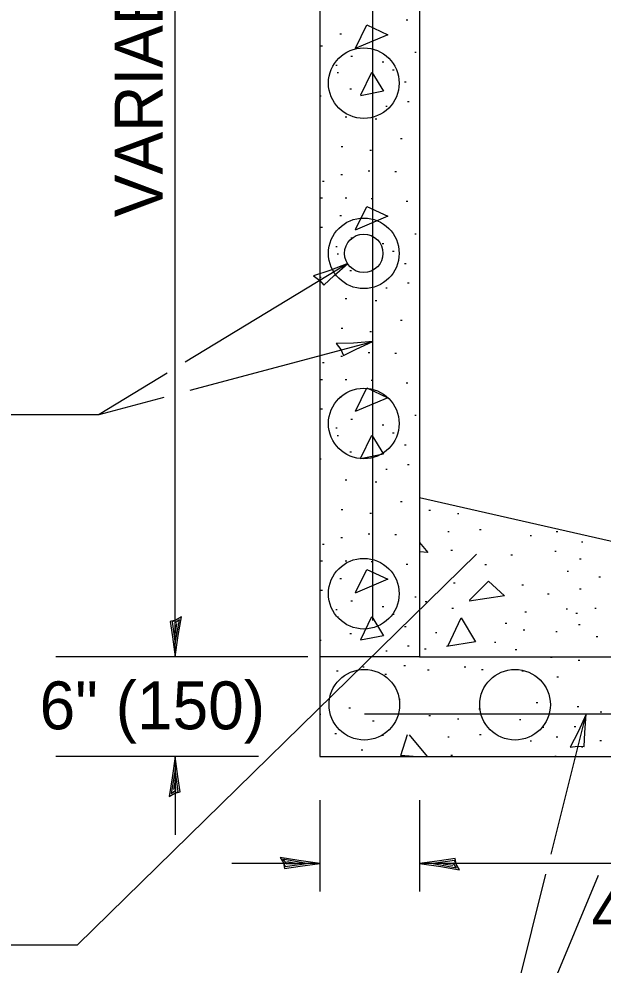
# Model space of a CAD drawing. Extents: x 56621 to 57301, y 43506 to 43946.
# Drawn here: x 56732.41 to 56761.7, y 43764.43 to 43811.9 of the extents above; entities that cross this region are included whole.
import ezdxf

# ---------------------------------------------------------------- set-up
doc = ezdxf.new("R2010")
doc.units = 0
for name, color, linetype in [('Design_EX_Roadway Notes', 7, 'Continuous'), ('Removal_Items', 7, 'Continuous'), ('Topo_Building', 7, 'Continuous'), ('Utilities_PR_Above Ground Items', 7, 'Continuous')]:
    doc.layers.add(name, color=color, linetype=linetype)

msp = doc.modelspace()

# ---------------------------------------------------------------- linework, layer by layer
at = {"layer": 'Design_EX_Roadway Notes'}
for p, q in [((56740.245, 43779.897), (56740.245, 43820.741)), ((56748.907, 43799.626), (56740.74, 43794.674)), ((56740.993, 43793.274), (56750.154, 43795.712)), ((56739.837, 43794.126), (56736.426, 43792.058)), ((56736.426, 43792.058), (56739.685, 43792.926)), ((56678.277, 43792.058), (56736.426, 43792.058)), ((56735.341, 43765.439), (56755.357, 43785.039)), ((56746.892, 43779.893), (56734.259, 43779.893)), ((56759.095, 43770.001), (56760.853, 43777.012)), ((56744.423, 43774.893), (56734.259, 43774.893)), ((56740.245, 43774.893), (56740.245, 43770.967)), ((56747.505, 43772.694), (56747.505, 43768.12)), ((56752.505, 43772.694), (56752.505, 43768.12)), ((56747.505, 43769.524), (56743.077, 43769.524)), ((56787.505, 43769.524), (56752.505, 43769.524)), ((56754.869, 43753.138), (56758.84, 43768.984)), ((56761.462, 43768.921), (56754.869, 43753.138)), ((56704.364, 43765.439), (56735.341, 43765.439))]:
    msp.add_line(p, q, dxfattribs=at)
for points in [[(56747.173, 43799.015), (56747.477, 43798.795), (56747.697, 43798.541), (56748.218, 43799.026), (56748.907, 43799.626), (56747.995, 43799.278)], [(56748.318, 43795.612), (56748.547, 43795.316), (56748.688, 43795.009), (56749.324, 43795.329), (56750.154, 43795.712), (56749.181, 43795.633)], [(56760.05, 43775.357), (56760.421, 43775.415), (56760.757, 43775.39), (56760.785, 43776.102), (56760.853, 43777.012), (56760.45, 43776.124)]]:
    msp.add_lwpolyline(points, close=True, dxfattribs=at)
for points in [[(56740.27, 43781.734), (56739.998, 43781.671), (56740.116, 43780.896), (56740.245, 43779.897), (56740.39, 43780.964), (56740.554, 43781.897), (56740.27, 43781.734), (56740.091, 43781.652), (56740.245, 43780.57), (56740.453, 43781.752), (56740.22, 43781.578), (56740.253, 43781.078), (56740.325, 43781.559)], [(56740.218, 43773.056), (56740.491, 43773.118), (56740.374, 43773.893), (56740.245, 43774.893), (56740.099, 43773.827), (56739.935, 43772.893), (56740.218, 43773.056), (56740.398, 43773.138), (56740.244, 43774.22), (56740.036, 43773.038), (56740.269, 43773.212), (56740.236, 43773.71), (56740.163, 43773.231)], [(56745.67, 43769.551), (56745.732, 43769.277), (56746.507, 43769.395), (56747.505, 43769.524), (56746.439, 43769.671), (56745.505, 43769.834), (56745.67, 43769.551), (56745.752, 43769.37), (56746.834, 43769.526), (56745.65, 43769.734), (56745.826, 43769.501), (56746.324, 43769.532), (56745.845, 43769.604)], [(56754.341, 43769.499), (56754.28, 43769.771), (56753.505, 43769.653), (56752.505, 43769.524), (56753.571, 43769.378), (56754.505, 43769.214), (56754.341, 43769.499), (56754.259, 43769.678), (56753.177, 43769.523), (56754.36, 43769.315), (56754.185, 43769.548), (56753.688, 43769.516), (56754.166, 43769.444)]]:
    msp.add_lwpolyline(points, dxfattribs=at)
at = {"layer": 'Removal_Items'}
for p, q in [((56750.154, 43781.713), (56750.154, 43819.149)), ((56751.834, 43811.855), (56751.913, 43811.855)), ((56748.499, 43811.145), (56748.577, 43811.145)), ((56747.551, 43810.552), (56747.629, 43810.552)), ((56752.256, 43810.23), (56752.335, 43810.23)), ((56749.058, 43810.026), (56749.136, 43810.026)), ((56750.631, 43809.74), (56750.71, 43809.74)), ((56748.296, 43809.587), (56748.374, 43809.587)), ((56751.14, 43809.349), (56751.218, 43809.349)), ((56748.363, 43809.214), (56748.442, 43809.214)), ((56749.006, 43808.385), (56749.084, 43808.385)), ((56750.154, 43808.677), (56750.154, 43808.677)), ((56751.749, 43808.741), (56751.828, 43808.741)), ((56747.505, 43808.047), (56747.562, 43808.047)), ((56750.801, 43807.523), (56750.88, 43807.523)), ((56751.902, 43807.759), (56751.981, 43807.759)), ((56748.77, 43806.981), (56748.848, 43806.981)), ((56750.277, 43806.878), (56750.355, 43806.878)), ((56747.505, 43805.762), (56747.511, 43805.762)), ((56748.566, 43805.491), (56748.645, 43805.491)), ((56751.546, 43805.897), (56751.625, 43805.897)), ((56750.006, 43805.321), (56750.084, 43805.321)), ((56748.549, 43804.086), (56748.628, 43804.086)), ((56749.921, 43804.272), (56749.999, 43804.272)), ((56751.258, 43804.237), (56751.336, 43804.237)), ((56747.636, 43803.765), (56747.714, 43803.765)), ((56747.551, 43802.918), (56747.629, 43802.918)), ((56748.77, 43802.918), (56748.848, 43802.918)), ((56750.073, 43802.885), (56750.152, 43802.885)), ((56751.834, 43802.749), (56751.913, 43802.749)), ((56748.499, 43802.037), (56748.577, 43802.037)), ((56747.551, 43801.445), (56747.629, 43801.445)), ((56749.058, 43800.921), (56749.136, 43800.921)), ((56752.256, 43801.124), (56752.335, 43801.124)), ((56748.296, 43800.48), (56748.374, 43800.48)), ((56750.631, 43800.633), (56750.71, 43800.633)), ((56751.14, 43800.244), (56751.218, 43800.244)), ((56748.363, 43800.108), (56748.442, 43800.108)), ((56750.154, 43800.138), (56750.154, 43800.138)), ((56751.749, 43799.634), (56751.828, 43799.634)), ((56747.505, 43798.94), (56747.562, 43798.94)), ((56749.006, 43799.28), (56749.084, 43799.28)), ((56750.801, 43798.415), (56750.88, 43798.415)), ((56751.902, 43798.653), (56751.981, 43798.653)), ((56748.77, 43797.874), (56748.848, 43797.874)), ((56750.277, 43797.773), (56750.355, 43797.773)), ((56747.505, 43796.656), (56747.511, 43796.656)), ((56751.546, 43796.792), (56751.625, 43796.792)), ((56748.566, 43796.386), (56748.645, 43796.386)), ((56750.006, 43796.215), (56750.084, 43796.215)), ((56749.921, 43795.167), (56749.999, 43795.167)), ((56751.258, 43795.132), (56751.336, 43795.132)), ((56747.636, 43794.658), (56747.714, 43794.658)), ((56748.549, 43794.979), (56748.628, 43794.979)), ((56747.551, 43793.812), (56747.629, 43793.812)), ((56748.77, 43793.812), (56748.848, 43793.812)), ((56750.073, 43793.778), (56750.152, 43793.778)), ((56751.834, 43793.642), (56751.913, 43793.642)), ((56748.499, 43792.932), (56748.577, 43792.932)), ((56747.551, 43792.338), (56747.629, 43792.338)), ((56749.058, 43791.815), (56749.136, 43791.815)), ((56752.256, 43792.017), (56752.335, 43792.017)), ((56748.296, 43791.375), (56748.374, 43791.375)), ((56750.154, 43791.6), (56750.154, 43791.6)), ((56750.631, 43791.527), (56750.71, 43791.527)), ((56748.363, 43791.003), (56748.442, 43791.003)), ((56751.14, 43791.138), (56751.218, 43791.138)), ((56751.749, 43790.529), (56751.828, 43790.529)), ((56747.505, 43789.834), (56747.562, 43789.834)), ((56749.006, 43790.173), (56749.084, 43790.173)), ((56751.902, 43789.546), (56751.981, 43789.546)), ((56750.801, 43789.31), (56750.88, 43789.31)), ((56748.77, 43788.768), (56748.848, 43788.768)), ((56750.277, 43788.666), (56750.355, 43788.666)), ((56747.505, 43787.549), (56747.511, 43787.549)), ((56751.546, 43787.685), (56751.625, 43787.685)), ((56748.566, 43787.278), (56748.645, 43787.278)), ((56750.006, 43787.11), (56750.084, 43787.11)), ((56752.966, 43787.249), (56753.047, 43787.249)), ((56754.395, 43787.077), (56754.475, 43787.077)), ((56749.921, 43786.06), (56749.999, 43786.06)), ((56751.258, 43786.026), (56751.336, 43786.026)), ((56753.913, 43786.181), (56753.992, 43786.181)), ((56755.511, 43786.285), (56755.592, 43786.285)), ((56759.346, 43786.181), (56759.426, 43786.181)), ((56747.636, 43785.551), (56747.714, 43785.551)), ((56748.549, 43785.874), (56748.628, 43785.874)), ((56758.04, 43785.975), (56758.121, 43785.975)), ((56760.614, 43785.666), (56760.694, 43785.666)), ((56754.067, 43785.253), (56754.147, 43785.253)), ((56759.278, 43785.201), (56759.358, 43785.201)), ((56747.551, 43784.705), (56747.629, 43784.705)), ((56748.77, 43784.705), (56748.848, 43784.705)), ((56750.073, 43784.672), (56750.152, 43784.672)), ((56757.077, 43785.012), (56757.157, 43785.012)), ((56760.529, 43784.806), (56760.609, 43784.806)), ((56751.834, 43784.537), (56751.913, 43784.537)), ((56755.77, 43784.53), (56755.85, 43784.53)), ((56759.897, 43784.187), (56759.977, 43784.187)), ((56748.499, 43783.825), (56748.577, 43783.825)), ((56761.491, 43783.912), (56761.571, 43783.912)), ((56747.551, 43783.233), (56747.629, 43783.233)), ((56754.204, 43783.603), (56754.284, 43783.603)), ((56757.628, 43783.499), (56757.708, 43783.499)), ((56760.529, 43783.308), (56760.609, 43783.308)), ((56749.058, 43782.708), (56749.136, 43782.708)), ((56750.154, 43783.061), (56750.154, 43783.061)), ((56752.256, 43782.912), (56752.335, 43782.912)), ((56752.777, 43782.674), (56752.858, 43782.674)), ((56758.916, 43783.052), (56758.996, 43783.052)), ((56748.296, 43782.269), (56748.374, 43782.269)), ((56750.631, 43782.42), (56750.71, 43782.42)), ((56754.118, 43782.329), (56754.198, 43782.329)), ((56759.845, 43782.296), (56759.925, 43782.296)), ((56761.284, 43782.329), (56761.365, 43782.329)), ((56748.363, 43781.896), (56748.442, 43781.896)), ((56751.14, 43782.031), (56751.218, 43782.031)), ((56757.782, 43782.157), (56757.862, 43782.157)), ((56760.338, 43782.088), (56760.418, 43782.088)), ((56751.749, 43781.422), (56751.828, 43781.422)), ((56756.801, 43781.579), (56756.881, 43781.579)), ((56757.697, 43781.252), (56757.776, 43781.252)), ((56760.477, 43781.51), (56760.557, 43781.51)), ((56749.006, 43781.066), (56749.084, 43781.066)), ((56753.294, 43781.115), (56753.374, 43781.115)), ((56759.33, 43781.167), (56759.409, 43781.167)), ((56761.354, 43780.908), (56761.434, 43780.908)), ((56747.505, 43780.729), (56747.562, 43780.729)), ((56751.902, 43780.441), (56751.981, 43780.441)), ((56756.251, 43780.633), (56756.332, 43780.633)), ((56750.801, 43780.203), (56750.88, 43780.203)), ((56752.743, 43780.289), (56752.823, 43780.289)), ((56757.3, 43780.255), (56757.381, 43780.255)), ((56759.072, 43779.877), (56759.152, 43779.877)), ((56749.648, 43779.395), (56749.727, 43779.395)), ((56751.711, 43779.463), (56751.792, 43779.463)), ((56754.738, 43779.395), (56754.818, 43779.395)), ((56760.459, 43779.721), (56760.54, 43779.721)), ((56748.34, 43779.189), (56748.42, 43779.189)), ((56750.765, 43779.017), (56750.845, 43779.017)), ((56752.897, 43779.241), (56752.977, 43779.241)), ((56755.614, 43779.256), (56755.694, 43779.256)), ((56757.626, 43779.189), (56757.707, 43779.189)), ((56759.382, 43778.896), (56759.461, 43778.896)), ((56751.453, 43777.762), (56751.533, 43777.762)), ((56758.349, 43777.606), (56758.429, 43777.606)), ((56748.96, 43777.33), (56749.039, 43777.33)), ((56749.73, 43777.041), (56787.514, 43777.041)), ((56749.73, 43777.041), (56749.73, 43777.041)), ((56755.478, 43777.278), (56755.557, 43777.278)), ((56757.288, 43777.041), (56757.288, 43777.041)), ((56760.407, 43777.4), (56760.488, 43777.4)), ((56761.56, 43777.126), (56761.64, 43777.126)), ((56750.146, 43776.677), (56750.226, 43776.677)), ((56752.966, 43776.952), (56753.047, 43776.952)), ((56754.395, 43776.781), (56754.475, 43776.781)), ((56757.507, 43776.746), (56757.587, 43776.746)), ((56748.255, 43776.041), (56748.335, 43776.041)), ((56758.658, 43776.368), (56758.738, 43776.368)), ((56760.258, 43776.403), (56760.338, 43776.403)), ((56750.61, 43775.956), (56750.691, 43775.956)), ((56753.913, 43775.886), (56753.992, 43775.886)), ((56755.511, 43775.989), (56755.592, 43775.989)), ((56758.04, 43775.68), (56758.121, 43775.68)), ((56759.346, 43775.886), (56759.426, 43775.886)), ((56761.543, 43775.697), (56761.623, 43775.697)), ((56749.579, 43775.233), (56749.658, 43775.233)), ((56760.614, 43775.37), (56760.694, 43775.37)), ((56754.067, 43774.959), (56754.147, 43774.959)), ((56759.278, 43774.907), (56759.358, 43774.907))]:
    msp.add_line(p, q, dxfattribs=at)
for points in [[(56749.291, 43810.434), (56749.862, 43811.598), (56750.907, 43811.104), (56749.278, 43810.411)], [(56749.547, 43808.089), (56750.099, 43809.233), (56750.691, 43808.267), (56749.536, 43808.048)], [(56749.291, 43801.327), (56749.862, 43802.491), (56750.907, 43801.998), (56749.278, 43801.304)], [(56749.291, 43792.222), (56749.862, 43793.384), (56750.907, 43792.893), (56749.278, 43792.197)], [(56749.547, 43789.877), (56750.099, 43791.02), (56750.691, 43790.055), (56749.536, 43789.836)], [(56752.505, 43785.633), (56752.918, 43785.132)], [(56752.918, 43785.132), (56752.505, 43785.162)], [(56749.291, 43783.115), (56749.862, 43784.278), (56750.907, 43783.786), (56749.278, 43783.091)], [(56755.001, 43782.729), (56755.962, 43783.691), (56756.763, 43782.951), (56754.984, 43782.689)], [(56749.547, 43780.77), (56750.099, 43781.913), (56750.691, 43780.948), (56749.536, 43780.73)], [(56753.94, 43780.466), (56754.581, 43781.849), (56755.302, 43780.647), (56753.859, 43780.404)], [(56747.505, 43777.022), (56747.543, 43777.022)], [(56751.557, 43774.938), (56751.897, 43776)], [(56751.976, 43775.979), (56752.873, 43774.893)], [(56752.177, 43774.893), (56751.557, 43774.938)]]:
    msp.add_lwpolyline(points, dxfattribs=at)
at = {"layer": 'Topo_Building'}
for p, q in [((56747.505, 43820.378), (56747.505, 43774.893)), ((56752.505, 43820.189), (56752.505, 43804.408)), ((56752.505, 43804.408), (56752.505, 43779.893)), ((56752.505, 43787.893), (56765.373, 43784.951)), ((56752.505, 43779.893), (56747.505, 43779.893)), ((56752.505, 43779.893), (56752.505, 43779.893)), ((56752.505, 43779.893), (56787.505, 43779.893)), ((56752.521, 43777.041), (56752.521, 43777.041)), ((56761.269, 43777.041), (56761.269, 43777.041)), ((56747.505, 43774.893), (56785.688, 43774.893))]:
    msp.add_line(p, q, dxfattribs=at)
msp.add_circle((56749.703, 43800.138), 0.963, dxfattribs=at)
at = {"layer": 'Utilities_PR_Above Ground Items'}
for centre in [(56749.703, 43808.677), (56749.703, 43800.138), (56749.703, 43791.6), (56749.703, 43783.061), (56749.73, 43777.491), (56757.288, 43777.491)]:
    msp.add_circle(centre, 1.771, dxfattribs=at)

# ---------------------------------------------------------------- texts
at = {"layer": 'Design_EX_Roadway Notes'}
msp.add_text('VARIABLE', height=2.4, rotation=90, dxfattribs=at).set_placement((56739.609, 43801.952))
for s, height, p in [('6" (150)', 2.4, (56733.444, 43776.258)), ("4' (1.2 m) INSIDE", 2.39999, (56761.127, 43765.928))]:
    msp.add_text(s, height=height, dxfattribs=at).set_placement(p)

doc.saveas('drawing.dxf')
